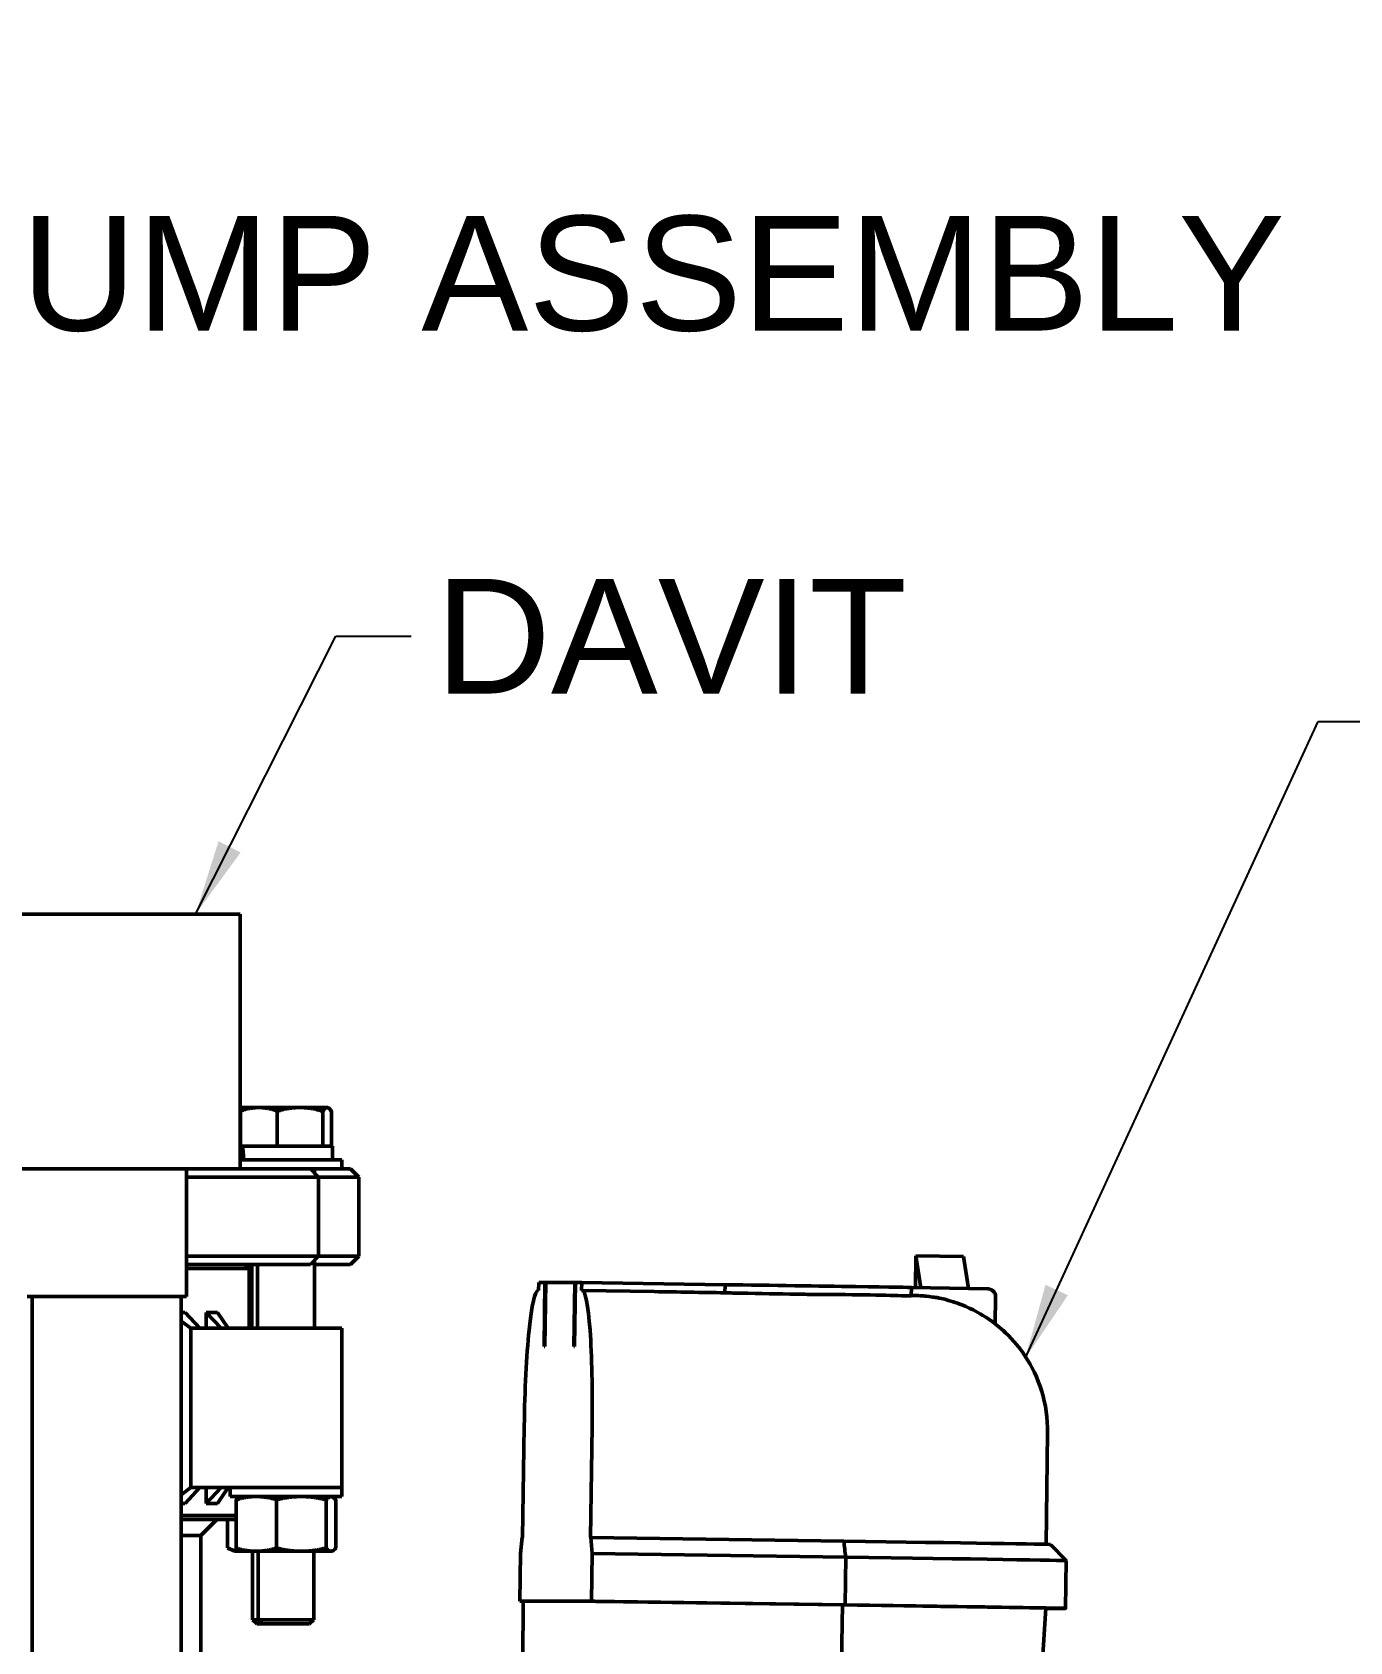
# Model space of a CAD drawing. Header units: inches. Extents: x 15 to 402, y 6 to 258.
# Drawn here: x 319.25 to 339.93, y 113.95 to 139.2 of the extents above; entities that cross this region are included whole.
import ezdxf

# ---------------------------------------------------------------- set-up
doc = ezdxf.new("R2010")
doc.units = ezdxf.units.IN
doc.header["$LTSCALE"] = 12
doc.header["$MEASUREMENT"] = 0
for name, color, linetype, lineweight in [('Symbol', 7, 'Continuous', 25), ('Symbol (ANSI)', 7, 'Continuous', 25), ('Visible (ANSI)', 7, 'Continuous', 50)]:
    doc.layers.add(name, color=color, linetype=linetype, lineweight=lineweight)
doc.styles.add('MEMCOR Medium', font='arial.ttf')
doc.styles.add('Standard D-E', font='arial.ttf')
doc.styles.add('Standard D-E NeptuneBenson', font='arial.ttf')
doc.dimstyles.new('Default (ANSI)$7', dxfattribs={"dimscale": 12, "dimtxt": 0.15, "dimasz": 0.098425, "dimexe": 0.125, "dimexo": 0.0625, "dimgap": 0.031496, "dimtad": 0, "dimtih": 1, "dimtoh": 1, "dimdec": 4, "dimrnd": 1e-08, "dimzin": 3, "dimdsep": 46, "dimlunit": 5, "dimtxsty": 'MEMCOR Medium', "dimcen": 0.09, "dimdle": 0.393701, "dimclrd": 256, "dimclre": 256, "dimclrt": 256, "dimadec": 0, "dimazin": 1, "dimtfac": 0.8, "dimtofl": 0, "dimtmove": 0, "dimatfit": 3, "dimfxl": 1, "dimfrac": 1, "dimtolj": 1, "dimtzin": 4, "dimlwd": -1, "dimlwe": -1, "dimarcsym": 0})
doc.dimstyles.new('Default D-E$7', dxfattribs={"dimscale": 12, "dimtxt": 0.15, "dimasz": 0.098425, "dimexe": 0.125, "dimexo": 0.0625, "dimgap": 0.031496, "dimtad": 0, "dimtih": 1, "dimtoh": 1, "dimrnd": 1e-08, "dimzin": 4, "dimdsep": 46, "dimtxsty": 'Standard D-E', "dimcen": 0.09, "dimdle": 0.393701, "dimclrd": 256, "dimclre": 256, "dimclrt": 256, "dimadec": 0, "dimazin": 1, "dimtfac": 1, "dimtofl": 0, "dimtmove": 0, "dimatfit": 3, "dimfxl": 1, "dimtolj": 1, "dimtzin": 4, "dimlwd": -1, "dimlwe": -1, "dimarcsym": 0})

msp = doc.modelspace()

# ---------------------------------------------------------------- linework, layer by layer
at = {"layer": 'Visible (ANSI)'}
for p, q in [((318.52271, 125.36576), (319.34083, 125.36576)), ((319.34083, 125.36576), (321.81295, 125.36576)), ((321.81295, 125.36576), (322.51242, 125.36576)), ((322.51242, 121.36576), (322.51242, 125.36576)), ((322.57411, 122.32939), (322.51242, 122.32939)), ((322.51638, 121.72539), (322.51638, 122.2708)), ((322.57411, 122.32939), (322.56309, 122.32303)), ((322.80467, 122.32939), (322.57411, 122.32939)), ((323.44982, 122.32939), (322.80467, 122.32939)), ((323.09296, 121.72539), (323.09296, 122.2708)), ((323.87527, 122.32939), (323.44982, 122.32939)), ((323.80669, 121.72539), (323.80669, 122.2708)), ((323.88611, 122.32939), (323.87527, 122.32939)), ((323.88611, 122.32939), (323.89714, 122.32303)), ((323.94384, 121.72539), (323.94384, 122.2708)), ((322.51242, 121.72539), (322.53406, 121.72539)), ((322.51638, 121.72539), (322.51242, 121.72539)), ((324.10511, 121.50639), (322.51242, 121.50639)), ((322.80467, 121.72539), (322.51638, 121.72539)), ((322.53406, 121.72539), (322.5524, 121.72539)), ((322.5524, 121.72539), (323.95961, 121.72539)), ((322.57411, 121.72539), (322.57411, 121.72539)), ((323.09296, 121.72539), (322.80467, 121.72539)), ((323.44982, 121.72539), (323.09296, 121.72539)), ((323.80669, 121.72539), (323.44982, 121.72539)), ((323.87527, 121.72539), (323.80669, 121.72539)), ((323.94384, 121.72539), (323.87527, 121.72539)), ((323.88611, 121.72539), (323.88611, 121.72539)), ((323.95961, 121.50639), (323.95961, 121.72539)), ((324.10511, 121.50639), (324.10511, 121.36576)), ((319.34083, 121.36576), (318.52271, 121.36576)), ((321.81295, 121.36576), (319.34083, 121.36576)), ((321.66759, 121.36576), (321.66759, 119.36576)), ((322.51242, 121.36576), (321.81295, 121.36576)), ((322.51242, 121.36576), (323.48641, 121.36576)), ((323.48641, 121.36576), (323.60404, 121.36576)), ((323.60404, 121.36576), (323.61324, 121.36576)), ((323.61324, 121.36576), (323.74324, 121.23576)), ((323.61324, 121.36576), (324.10511, 121.36576)), ((323.67761, 121.36576), (323.67761, 121.3014)), ((324.10511, 121.36576), (324.12077, 121.36576)), ((324.12077, 121.36576), (324.20794, 121.36576)), ((324.20794, 121.36576), (324.24329, 121.36576)), ((324.24329, 121.36576), (324.37329, 121.23576)), ((321.66759, 121.23576), (322.34723, 121.23576)), ((323.60553, 121.23576), (322.34723, 121.23576)), ((323.72407, 121.23576), (323.60553, 121.23576)), ((323.74324, 121.23576), (323.72407, 121.23576)), ((323.74324, 121.23576), (323.92077, 121.23576)), ((323.74324, 121.23576), (323.74324, 119.99576)), ((324.24481, 121.23576), (323.92077, 121.23576)), ((324.33266, 121.23576), (324.24481, 121.23576)), ((324.37329, 121.23576), (324.33266, 121.23576)), ((324.37329, 121.23576), (324.37329, 119.99576)), ((322.34723, 119.99576), (321.66759, 119.99576)), ((322.34723, 119.99576), (323.60553, 119.99576)), ((323.60553, 119.99576), (323.72407, 119.99576)), ((323.61324, 119.86576), (323.74324, 119.99576)), ((323.72407, 119.99576), (323.74324, 119.99576)), ((323.92077, 119.99576), (323.74324, 119.99576)), ((323.92077, 119.99576), (324.24481, 119.99576)), ((324.24329, 119.86576), (324.37329, 119.99576)), ((324.24481, 119.99576), (324.33266, 119.99576)), ((324.33266, 119.99576), (324.37329, 119.99576)), ((333.10825, 119.50355), (333.11533, 120.00096)), ((333.19517, 119.50226), (333.11533, 120.00096)), ((333.11533, 120.00096), (333.8624, 119.99025)), ((333.8624, 119.99025), (333.94231, 119.49114)), ((321.66759, 119.86576), (322.39169, 119.86576)), ((322.6528, 119.80326), (321.66759, 119.80326)), ((323.48641, 119.86576), (322.39169, 119.86576)), ((322.5903, 119.86576), (322.6528, 119.80326)), ((322.6528, 118.86576), (322.6528, 119.80326)), ((322.69728, 119.86576), (322.69728, 118.86576)), ((322.78261, 119.86576), (322.78261, 118.86576)), ((323.60404, 119.86576), (323.48641, 119.86576)), ((323.61324, 119.86576), (323.60404, 119.86576)), ((323.67761, 119.93013), (323.67761, 118.86576)), ((323.67761, 119.86576), (323.96523, 119.86576)), ((324.12077, 119.86576), (323.96523, 119.86576)), ((324.20794, 119.86576), (324.12077, 119.86576)), ((324.24329, 119.86576), (324.20794, 119.86576)), ((327.19746, 119.58157), (327.19568, 119.45658)), ((327.2955, 119.58157), (327.19746, 119.58157)), ((327.28127, 118.58167), (327.2955, 119.58157)), ((327.30832, 119.58157), (327.29409, 118.58167)), ((327.2955, 119.58157), (327.30832, 119.58138)), ((327.76205, 119.58157), (327.30832, 119.58157)), ((327.74782, 118.58167), (327.76205, 119.58157)), ((327.77487, 119.58157), (327.76064, 118.58167)), ((327.76205, 119.58157), (327.77486, 119.58138)), ((327.87292, 119.58157), (327.77487, 119.58157)), ((327.87114, 119.45658), (327.87292, 119.58157)), ((327.87292, 119.58157), (330.12253, 119.5493)), ((330.12253, 119.5493), (330.12072, 119.42163)), ((333.04615, 119.50638), (333.04431, 119.3768)), ((333.04612, 119.50448), (334.23886, 119.48672)), ((319.16759, 119.36576), (321.66759, 119.36576)), ((319.24759, 119.36576), (319.24759, 111.86576)), ((321.58759, 119.36576), (321.58759, 111.86576)), ((327.19568, 119.45658), (327.18657, 119.45658)), ((327.88025, 119.45658), (327.87114, 119.45658)), ((329.01028, 119.44024), (327.88048, 119.45658)), ((334.36867, 119.35995), (334.3626, 118.93379)), ((321.58759, 119.11538), (321.64719, 119.11538)), ((321.58759, 118.97792), (321.73789, 118.86576)), ((321.64719, 119.11538), (321.87959, 118.86576)), ((321.97561, 119.11538), (322.21366, 118.86576)), ((321.97561, 118.86576), (321.97561, 119.11538)), ((321.97561, 119.11538), (322.15444, 119.11538)), ((322.15444, 119.11538), (322.3225, 118.86576)), ((322.93084, 118.86576), (321.73789, 118.86576)), ((321.73789, 118.86576), (321.73789, 116.36576)), ((322.93084, 118.86576), (324.10511, 118.86576)), ((324.10511, 116.36576), (324.10511, 118.86576)), ((327.29409, 118.58167), (327.28127, 118.58167)), ((327.76064, 118.58167), (327.74782, 118.58167)), ((326.9454, 115.58197), (326.97031, 117.33179)), ((328.01112, 115.58197), (328.03602, 117.33179)), ((335.1596, 115.47588), (335.1845, 117.22482)), ((321.58759, 116.25361), (321.73789, 116.36576)), ((321.64719, 116.11615), (321.87959, 116.36576)), ((321.73789, 116.36576), (322.93084, 116.36576)), ((321.97561, 116.11615), (322.21366, 116.36576)), ((321.97561, 116.11615), (321.97561, 116.36576)), ((322.15444, 116.11615), (322.3225, 116.36576)), ((322.35511, 116.22514), (322.35511, 116.36576)), ((322.35511, 116.22514), (324.10511, 116.22514)), ((322.51111, 116.22514), (322.49903, 116.2195)), ((324.10511, 116.36576), (322.93084, 116.36576)), ((324.10511, 116.36576), (322.93084, 116.36576)), ((323.94911, 116.22514), (323.96119, 116.2195)), ((324.10511, 116.22514), (324.10511, 116.36576)), ((321.64719, 116.11615), (321.58759, 116.11615)), ((322.15444, 116.11615), (321.97561, 116.11615)), ((322.44783, 115.41801), (322.44783, 116.17327)), ((323.07979, 115.41801), (323.07979, 116.17327)), ((323.86206, 115.41801), (323.86206, 116.17327)), ((324.01239, 115.41801), (324.01239, 116.17327)), ((321.58759, 115.92826), (322.44783, 115.92826)), ((322.44783, 115.86576), (321.58759, 115.86576)), ((321.89353, 115.61576), (322.14353, 115.86576)), ((322.31457, 115.41801), (322.31457, 115.86576)), ((321.89353, 115.61576), (321.58759, 115.61576)), ((321.89353, 113.61576), (321.89353, 115.61576)), ((326.91371, 115.332), (326.93915, 115.58197)), ((326.9454, 115.58197), (326.93915, 115.58197)), ((328.01737, 115.58197), (328.01112, 115.58197)), ((328.01737, 115.58197), (328.03569, 115.332)), ((331.98527, 115.5246), (328.01737, 115.58197)), ((335.23098, 115.47399), (335.4774, 115.22046)), ((322.42578, 115.36614), (322.31812, 115.41634)), ((322.42578, 115.36614), (322.51111, 115.36614)), ((322.51111, 115.36614), (322.49903, 115.37177)), ((322.51111, 115.36614), (322.76381, 115.36614)), ((322.70728, 115.36614), (322.70728, 114.2915)), ((322.76381, 115.36614), (323.47093, 115.36614)), ((322.79261, 115.36614), (322.79261, 114.2915)), ((323.47093, 115.36614), (323.93723, 115.36614)), ((323.66761, 115.36614), (323.66761, 114.2915)), ((323.93723, 115.36614), (323.94911, 115.36614)), ((323.94911, 115.36614), (323.96119, 115.37177)), ((326.90304, 114.58208), (326.91371, 115.332)), ((328.02502, 114.58208), (328.03569, 115.332)), ((328.03569, 115.332), (332.01543, 115.27445)), ((332.00476, 114.52453), (332.01543, 115.27445)), ((335.46673, 114.47053), (335.4774, 115.22045)), ((328.02502, 114.58208), (326.90304, 114.58208)), ((326.90304, 114.58208), (326.95527, 114.58133)), ((326.95576, 114.58188), (327.99946, 114.58188)), ((332.00476, 114.52453), (328.02502, 114.58208)), ((328.14644, 114.57993), (331.96313, 114.52474)), ((331.96313, 114.52474), (331.92045, 112.1101)), ((335.15773, 114.47493), (333.94039, 95.96499)), ((335.15743, 114.47032), (335.45223, 114.47032)), ((322.70728, 114.2915), (322.79261, 114.2915)), ((322.77544, 114.22539), (322.70728, 114.2915)), ((322.86077, 114.22539), (322.77544, 114.22539)), ((322.79261, 114.2915), (323.66761, 114.2915)), ((322.86077, 114.22539), (322.79261, 114.2915)), ((323.59945, 114.22539), (322.86077, 114.22539)), ((323.59945, 114.22539), (323.66761, 114.2915))]:
    msp.add_line(p, q, dxfattribs=at)
for centre, major_axis, ratio, start_param, end_param in [((323.23011, 121.57014), (-0.25123, 4.13699), 0.16554913, 1.52320876, 1.57615253), ((323.23011, 121.88064), (-0.25123, 4.13699), 0.16554913, 1.59827779, 1.65132716), ((330.42364, 119.54397), (-2.62251, 0.03758), 0.00039098, 3.14159269, 4.82746371), ((334.23689, 119.36174), (0.13178, -0.00098), 0.94849743, 6.27674481, 7.84613593), ((327.15633, 117.33179), (0.03048, 2.12478), 0.08752898, 0.0012554, 1.57205173), ((327.85, 117.33179), (-0.03048, -2.12478), 0.08752898, 1.57205173, 3.14284806), ((328.95134, 117.31587), (22.67711, -0.32525), 0.09369711, 1.52055095, 1.56954092), ((331.67231, 115.52464), (3.55867, -0.05065), 0.00124508, 0.00124508, 1.48275971), ((331.66876, 115.27466), (3.80864, -0.05421), 0.00124508, 0, 1.47966394), ((331.65808, 114.52474), (3.49965, -0.04981), 0.00124508, 6.2831212, 7.76672403), ((331.65808, 114.52474), (3.80864, -0.05421), 0.00124508, 6.1959277, 7.76284925)]:
    msp.add_ellipse(centre, major_axis=major_axis, ratio=ratio, start_param=start_param, end_param=end_param, dxfattribs=at)
for points, weights in [([(322.57421, 122.32939), (322.54359, 122.32939), (322.51242, 122.32255)], [1, 1.0130781736, 1.0171436056]), ([(322.80467, 122.32939), (322.67087, 122.32939), (322.51638, 122.2708)], [1, 1.0379548493, 1]), ([(322.51638, 122.2708), (322.54121, 122.3104), (322.56309, 122.32303)], [1, 1.02533990081, 1.01684430577]), ([(323.09296, 122.2708), (322.93846, 122.32939), (322.80467, 122.32939)], [1, 1.0379548493, 1]), ([(323.44982, 122.32939), (323.2842, 122.32939), (323.09296, 122.2708)], [1, 1.0379548493, 1]), ([(323.80669, 122.2708), (323.61545, 122.32939), (323.44982, 122.32939)], [1, 1.0379548493, 1]), ([(323.87527, 122.32939), (323.84344, 122.32939), (323.80669, 122.2708)], [1, 1.0379548493, 1]), ([(323.94384, 122.2708), (323.90709, 122.32939), (323.87527, 122.32939)], [1, 1.0379548493, 1]), ([(322.76381, 116.22514), (322.61716, 116.22514), (322.44783, 116.17327)], [1, 1.0379548493, 1]), ([(322.44783, 116.17327), (322.47505, 116.20833), (322.49903, 116.2195)], [1, 1.02533990081, 1.01684430577]), ([(323.07979, 116.17327), (322.91045, 116.22514), (322.76381, 116.22514)], [1, 1.0379548493, 1]), ([(323.47093, 116.22514), (323.2894, 116.22514), (323.07979, 116.17327)], [1, 1.0379548493, 1]), ([(323.86206, 116.17327), (323.65245, 116.22514), (323.47093, 116.22514)], [1, 1.0379548493, 1]), ([(323.93723, 116.22514), (323.90234, 116.22514), (323.86206, 116.17327)], [1, 1.0379548493, 1]), ([(324.01239, 116.17327), (323.97211, 116.22514), (323.93723, 116.22514)], [1, 1.0379548493, 1]), ([(322.31457, 115.41801), (322.41977, 115.3683), (322.5109, 115.36624)], [1, 1.0363151635, 1.00313769961]), ([(322.49903, 115.37177), (322.47505, 115.38295), (322.44783, 115.41801)], [1.01684430577, 1.02533990081, 1]), ([(322.44783, 115.41801), (322.61716, 115.36614), (322.76381, 115.36614)], [1, 1.0379548493, 1]), ([(322.76381, 115.36614), (322.91045, 115.36614), (323.07979, 115.41801)], [1, 1.0379548493, 1]), ([(323.07979, 115.41801), (323.2894, 115.36614), (323.47093, 115.36614)], [1, 1.0379548493, 1]), ([(323.47093, 115.36614), (323.65245, 115.36614), (323.86206, 115.41801)], [1, 1.0379548493, 1]), ([(323.86206, 115.41801), (323.90234, 115.36614), (323.93723, 115.36614)], [1, 1.0379548493, 1]), ([(323.93723, 115.36614), (323.97211, 115.36614), (324.01239, 115.41801)], [1, 1.0379548493, 1])]:
    msp.add_rational_spline(points, weights, degree=2, dxfattribs=at)
for points, knots in [([(330.12072, 119.42163), (330.20369, 119.41987), (330.28674, 119.41808), (330.66682, 119.40997), (330.96207, 119.40409), (331.24495, 119.4), (331.35792, 119.39837), (331.47532, 119.39691), (331.59429, 119.3957)], [26.21351707, 26.21351707, 26.21351707, 26.21351707, 26.82481077, 26.82481077, 29.01623735, 29.01623735, 29.01623735, 29.89141775, 29.89141775, 29.89141775, 29.89141775]), ([(331.59429, 119.3957), (331.65067, 119.39519), (331.70671, 119.39472), (331.80487, 119.39423), (331.84683, 119.3941), (331.88809, 119.394)], [-55.156151495, -55.156151495, -55.156151495, -55.156151495, -54.707595075, -54.707595075, -54.363708145, -54.363708145, -54.363708145, -54.363708145]), ([(331.88809, 119.394), (331.93038, 119.39392), (331.97233, 119.39368), (332.29189, 119.39125), (332.53495, 119.38598), (332.79672, 119.37897), (332.87918, 119.37641), (332.97397, 119.37442), (333.00281, 119.37408), (333.03505, 119.37483), (333.04322, 119.37554), (333.04427, 119.37665), (333.0443, 119.37672), (333.04431, 119.3768)], [-37.91485844, -37.91485844, -37.91485844, -37.91485844, -37.67467699, -37.67467699, -36.0649355, -36.0649355, -35.34504835, -35.34504835, -34.96866261, -34.96866261, -34.69955254, -34.69955254, -34.68147957, -34.68147957, -34.68147957, -34.68147957]), ([(335.1845, 117.22482), (335.18772, 117.45147), (335.1525, 117.67714), (335.02662, 118.09069), (334.93352, 118.27195), (334.7157, 118.60588), (334.59169, 118.73469), (334.31716, 118.98302), (334.1887, 119.05905), (333.88927, 119.22454), (333.78394, 119.25466), (333.48706, 119.34891), (333.43601, 119.34714), (333.28789, 119.37005), (333.26258, 119.37052), (333.18905, 119.37671), (333.17628, 119.37693), (333.15431, 119.37801), (333.14805, 119.37827), (333.13608, 119.37875), (333.13133, 119.37891), (333.11983, 119.3793), (333.11495, 119.37943), (333.1083, 119.37961), (333.10621, 119.37966), (333.10221, 119.37976), (333.10031, 119.37981), (333.09658, 119.3799), (333.09475, 119.37994), (333.09112, 119.38002), (333.08932, 119.38006), (333.08571, 119.38014), (333.08391, 119.38018), (333.08026, 119.38026), (333.07841, 119.3803), (333.07465, 119.38037), (333.07273, 119.38041), (333.06883, 119.38049), (333.06684, 119.38053), (333.05844, 119.38069), (333.05166, 119.38082), (333.04436, 119.38095)], [4.799646583, 4.799646583, 4.799646583, 4.799646583, 4.800045009, 4.800045009, 4.800484234, 4.800484234, 4.801062995, 4.801062995, 4.801977035, 4.801977035, 4.803771135, 4.803771135, 4.808532465, 4.808532465, 4.817447801, 4.817447801, 4.835093705, 4.835093705, 4.848105943, 4.848105943, 4.865207988, 4.865207988, 4.897019339, 4.897019339, 4.913624971, 4.913624971, 4.930384949, 4.930384949, 4.947225078, 4.947225078, 4.96411741, 4.96411741, 4.980855883, 4.980855883, 4.99762354, 4.99762354, 5.01441265, 5.01441265, 5.03121548, 5.03121548, 5.083839067, 5.083839067, 5.083839067, 5.083839067]), ([(328.14644, 114.57993), (328.13045, 114.58016), (328.11404, 114.58039), (328.08222, 114.58084), (328.06712, 114.58104), (328.04022, 114.5814), (328.02868, 114.58155), (328.014, 114.58174), (328.00938, 114.58179), (328.00255, 114.58186), (328.00037, 114.58188), (327.99946, 114.58188)], [0, 0, 0, 0, 0.123907192, 0.123907192, 0.247858766, 0.247858766, 0.371935666, 0.371935666, 0.450962994, 0.450962994, 0.529999336, 0.529999336, 0.529999336, 0.529999336])]:
    msp.add_open_spline(points, degree=3, knots=knots, dxfattribs=at)
for points in [[(331.98527, 115.5246), (331.99525, 115.44125), (332.00532, 115.3578), (332.01543, 115.27445)], [(326.95528, 114.58187), (326.95192, 114.25359), (326.94856, 113.92531), (326.9452, 113.59702)], [(326.95576, 114.58188), (326.95544, 114.58188), (326.95528, 114.58188), (326.95528, 114.58187)]]:
    msp.add_open_spline(points, degree=3, dxfattribs=at)

# ---------------------------------------------------------------- texts
at = {"layer": 'Symbol', "insert": (317.39331, 136.32138), "char_height": 1.8000001, "width": 21.5259154, "attachment_point": 1, "style": 'Standard D-E'}
msp.add_mtext('\\fArial|b0|i0;BUMP ASSEMBLY', dxfattribs=at)
at = {"layer": 'Symbol (ANSI)', "insert": (237.15731, 210.77264), "char_height": 1.97999994, "width": 162.1554222, "attachment_point": 1, "line_spacing_factor": 1.727336, "style": 'Standard D-E NeptuneBenson'}
msp.add_mtext('{\\H1x;NOTES:\\P1.^IFILTER TANK IS TO BE CONSTRUCTED OF HIGH QUALITY A36 CARBON STEEL, UPPER HEAD THICKNESS = 1 1/2" \\P(38.1mm), LOWER HEAD THICKNESS = 5/16" (7.93mm) & SHELL THICKNESS = 1/4" (6.35mm).\\P2.^IINTERIOR OF TANK IS LINED WITH FLEXSOL 3000. EXTERIOR IS COATED WITH 5-8 MILS OF HIGH SOLIDS ENAMEL. \\PNO WELDING OR EXTREME HEAT IS TO BE APPLIED TO TANK AFTER LINING OR COATING PROCESS IS DONE.\\P3.^IELECTRICAL REQUIREMENTS: 120VAC-10-60Hz, 15 AMP CIRCUIT PROTECTION.\\P4.^ILOCATE ALL ELECTRICAL ITEMS IN A NON-HAZARDOUS LOCATION.\\P5.^IELECTRICAL CONNECTIONS ARE THE RESPONSIBILITY OF THE CUSTOMER.\\P6.^IMEDIA QUANTITIES ARE INDICATED FOR INFORMATIONAL PURPOSES ONLY.\\P7.^IALL PNEUMATIC TUBING SUPPLIED BY POOL CONTRACTOR.\\P8.^IDRAIN VALVE MUST BE A BUTTERFLY VALVE AND INSTALLED DIRECTLY ON THE BOTTOM TANK HEAD.\\P9.^IDESIGN PRESSURE IS 50 PSI (344.73 kpa). HYDROSTATICALLY TESTED TO 75 PSI (517.11 kpa).\\P\\H0.91667x;10.^ITHIS PRECOAT FILTER UTILIZES TUBE ELEMENTS AND THE EFFECTIVE FILTRATION AREA REPRESENTS THE \\PUNCOATED AREA.}', dxfattribs=at)
at = {"layer": 'Symbol (ANSI)', "insert": (325.57373, 130.62522), "char_height": 1.8000001, "width": 7.4071653, "attachment_point": 1, "style": 'MEMCOR Medium'}
msp.add_mtext('\\fArial|b0|i0;DAVIT', dxfattribs=at)

# ---------------------------------------------------------------- leaders
at = {"layer": 'Symbol', "annotation_type": 0, "has_hookline": 1, "hookline_direction": 0, "text_width": 21.31637}
msp.add_leader([(311.74918, 127.16064), (315.83426, 135.42138), (317.01536, 135.42138)], dimstyle='Default D-E$7', override={"dimtad": 0}, dxfattribs=at)
at = {"layer": 'Symbol (ANSI)', "annotation_type": 0, "has_hookline": 1, "hookline_direction": 0}
for points, text_width in [([(321.81295, 125.36576), (324.01468, 129.72522), (325.19578, 129.72522)], 7.16071), ([(334.83378, 118.39333), (339.42876, 128.38608), (340.60986, 128.38608)], 13.46071)]:
    msp.add_leader(points, dimstyle='Default (ANSI)$7', override={"dimtad": 0}, dxfattribs=dict(at, text_width=text_width))

doc.saveas('drawing.dxf')
